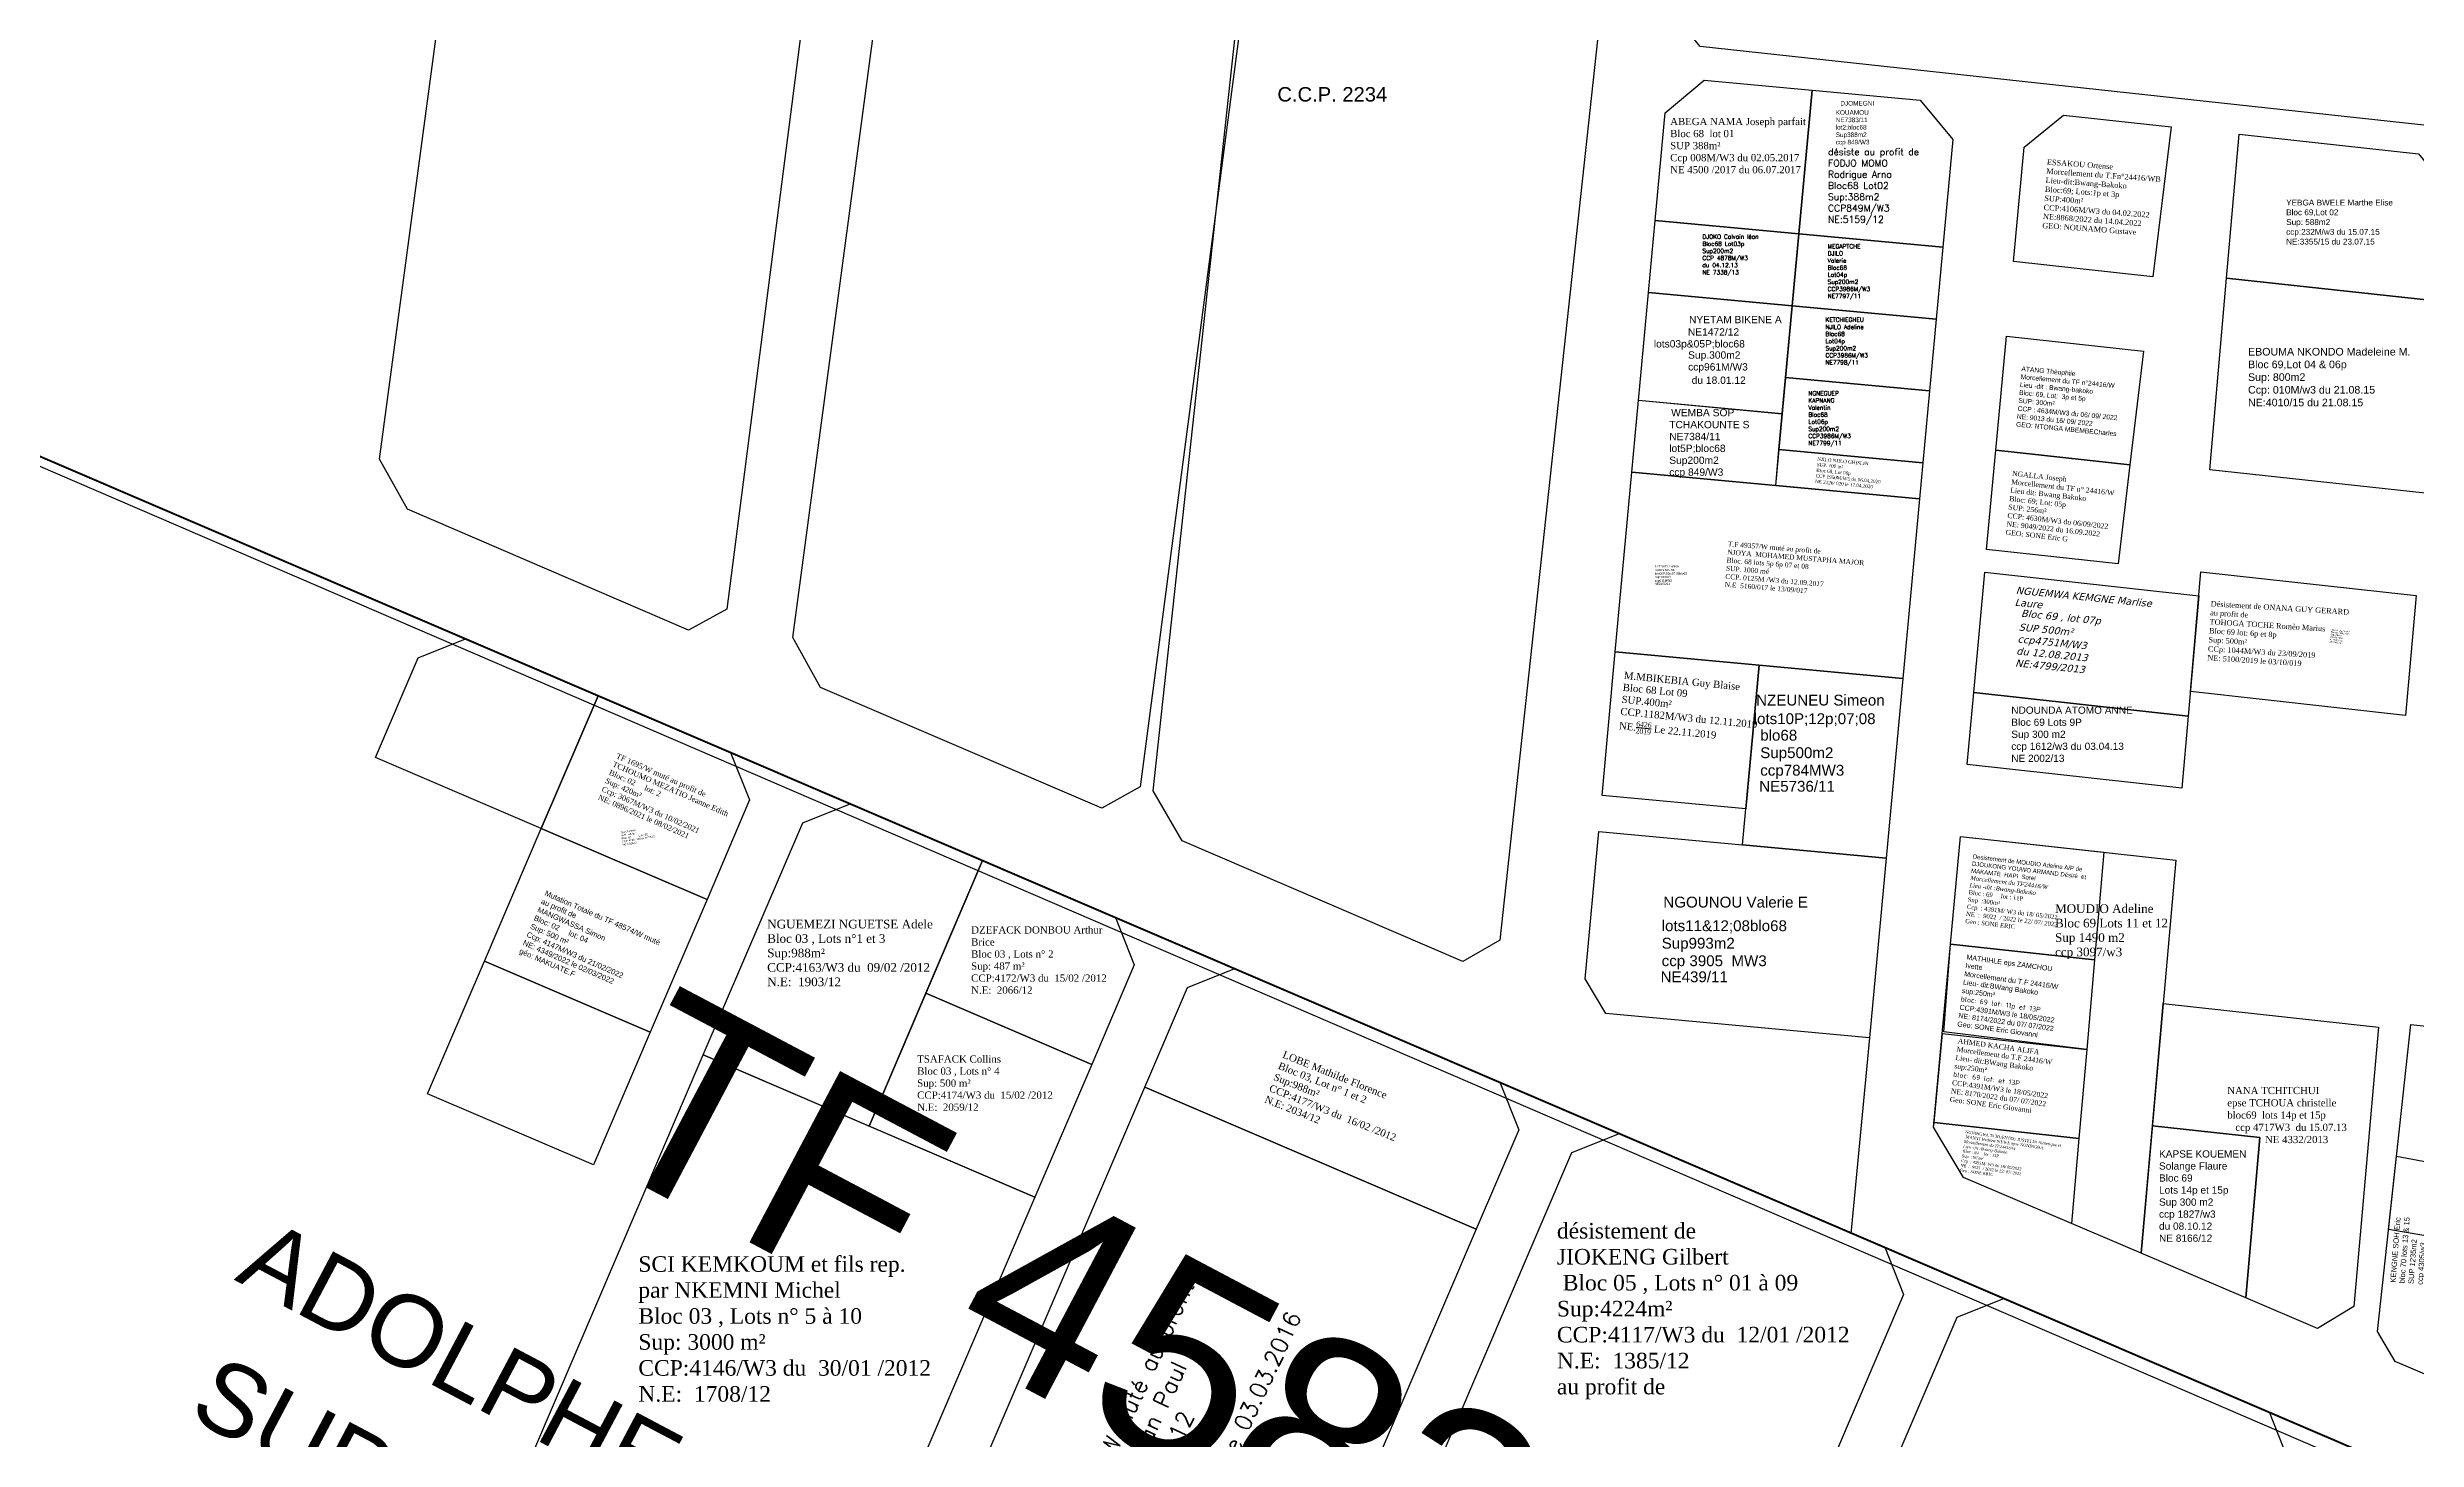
# Model space of a CAD drawing. Header units: millimetres. Extents: x 590121 to 927379, y 438565 to 1441738.
# Drawn here: x 924451.8 to 924780.1, y 1439580.7 to 1439773.6 of the extents above; entities that cross this region are included whole.
import ezdxf

# ---------------------------------------------------------------- set-up
doc = ezdxf.new("R2010")
doc.units = ezdxf.units.MM
doc.header["$LTSCALE"] = 10
for name, color, linetype in [('end maj 26 02 2021', 30, 'Continuous'), ('MAJ AOUT 2021', 7, 'Continuous'), ('MAJ DEC 2021', 234, 'Continuous'), ('MAJ JAN 2022', 12, 'Continuous'), ('TF Annulés', 8, 'Continuous')]:
    doc.layers.add(name, color=color, linetype=linetype)
doc.styles.add('RomanS', font='romans.shx')
doc.styles.get("Standard").update_dxf_attribs({"font": 'arial.ttf'})
doc.styles.add('Times 1.0', font='times.ttf', dxfattribs={"width": 0.99, "height": 1})
doc.styles.add('Verdana 2.0', font='verdana.ttf', dxfattribs={"width": 0.99, "height": 2})

msp = doc.modelspace()

# ---------------------------------------------------------------- linework, layer by layer
at = {"color": 5, "flags": 128}
msp.add_lwpolyline([(924731.18, 1439764.18), (924746.11, 1439762.55), (924743.56, 1439741.79), (924724.24, 1439743.89), (924725.74, 1439759.74)], close=True, dxfattribs=at)
at = {"color": 1, "flags": 128}
for points in [[(924716.91, 1439664.26), (924736.79, 1439662.07), (924735.48, 1439647.15), (924715.53, 1439649.35)], [(924713.24, 1439624.62), (924733.32, 1439622.41), (924732.29, 1439610.64), (924717.31, 1439617.02), (924713.18, 1439623.98)]]:
    msp.add_lwpolyline(points, close=True, dxfattribs=at)
at = {"flags": 128}
for points in [[(924715.53, 1439649.35), (924735.48, 1439647.15), (924734.4, 1439634.76), (924714.58, 1439637.2)], [(924714.39, 1439636.97), (924734.4, 1439634.76), (924733.32, 1439622.41), (924713.24, 1439624.62)]]:
    msp.add_lwpolyline(points, close=True, dxfattribs=at)
at = {"layer": 'end maj 26 02 2021', "linetype": 'ByBlock', "lineweight": 30, "ltscale": 0.0014}
msp.add_line((924398.32, 1439739.33), (924963.25, 1439497.33), dxfattribs=at)
at = {"layer": 'end maj 26 02 2021', "color": 3, "linetype": 'ByBlock'}
for p, q in [((924745.65, 1439588.49), (924399.49, 1439737.58)), ((924956.81, 1439497.55), (924745.65, 1439588.49))]:
    msp.add_line(p, q, dxfattribs=at)
at = {"layer": 'end maj 26 02 2021', "linetype": 'ByBlock', "ltscale": 0.0014}
msp.add_line((924704.31, 1439636.38), (924701.7, 1439609.2), dxfattribs=at)
at = {"layer": 'end maj 26 02 2021', "color": 2, "linetype": 'ByBlock', "lineweight": 30, "flags": 128}
msp.add_lwpolyline([(923308.65, 1440206.13), (923671.34, 1440050.76), (923940.25, 1439935.57), (924963.25, 1439497.33), (924809.47, 1439239.74), (925377.7, 1437744.04), (924824.82, 1437360.38), (924517.74, 1437751.12), (922985.83, 1439700.35)], close=True, dxfattribs=at)
at = {"layer": 'end maj 26 02 2021', "color": 2, "lineweight": 100, "flags": 128}
msp.add_lwpolyline([(923308.65, 1440206.13), (923671.34, 1440050.76), (923940.25, 1439935.57), (924963.25, 1439497.33), (924809.47, 1439239.74), (925377.7, 1437744.04), (924824.82, 1437360.38), (924517.74, 1437751.12), (922985.83, 1439700.35)], close=True, dxfattribs=at)
at = {"layer": 'end maj 26 02 2021', "color": 3, "linetype": 'ByBlock', "lineweight": -3, "ltscale": 0.0014, "flags": 128}
msp.add_lwpolyline([(924527.24, 1439913.74), (924570.99, 1439909.44), (924573, 1439906.17), (924545.9, 1439695.76), (924540.63, 1439692.82), (924501.67, 1439709.58), (924497.8, 1439716.5), (924523.88, 1439911.07)], close=True, dxfattribs=at)
msp.add_lwpolyline([(924558.92, 1439684.91), (924555.05, 1439691.84), (924583.59, 1439905.14), (924586.96, 1439907.81), (924630.71, 1439903.51), (924633.34, 1439900.25), (924603.19, 1439671.12), (924597.89, 1439668.18), (924558.92, 1439684.91)], dxfattribs=at)
at = {"layer": 'end maj 26 02 2021', "linetype": 'ByBlock', "flags": 128}
msp.add_lwpolyline([(924635.54, 1439905.37), (924675.3, 1439901.05), (924679.73, 1439895.54), (924653.05, 1439649.91), (924647.91, 1439646.92), (924609.05, 1439663.66), (924605, 1439670.6), (924630.03, 1439900.94)], close=True, dxfattribs=at)
at = {"layer": 'end maj 26 02 2021', "color": 5, "linetype": 'ByBlock', "ltscale": 0.0014, "flags": 128}
msp.add_lwpolyline([(924706.44, 1439876.69), (924736.28, 1439873.58), (924734.42, 1439853.48), (924859.87, 1439840.72), (924851.01, 1439759.2), (924846.6, 1439755.66), (924680.84, 1439773.69), (924677.23, 1439778.1), (924683.72, 1439848.22), (924703.63, 1439846.37)], close=True, dxfattribs=at)
at = {"layer": 'end maj 26 02 2021', "color": 150, "linetype": 'ByBlock', "lineweight": -3, "ltscale": 0.0014, "flags": 128}
for points in [[(924681.4, 1439769.03), (924696.34, 1439767.65), (924694.5, 1439747.73), (924674.58, 1439749.56), (924675.96, 1439764.51)], [(924691.74, 1439717.86), (924711.68, 1439716.01), (924711.22, 1439711.02), (924691.29, 1439712.86)], [(924669.06, 1439689.83), (924688.98, 1439687.98), (924687.14, 1439668.08), (924667.22, 1439669.92)]]:
    msp.add_lwpolyline(points, close=True, dxfattribs=at)
at = {"layer": 'end maj 26 02 2021', "linetype": 'ByBlock', "ltscale": 0.0014, "flags": 128}
for points in [[(924696.34, 1439767.65), (924711.33, 1439766.26), (924715.84, 1439760.82), (924714.46, 1439745.88), (924694.5, 1439747.73)], [(924755.54, 1439761.53), (924780.4, 1439758.83), (924784.93, 1439753.31), (924783.62, 1439738.36), (924753.79, 1439741.6)], [(924694.5, 1439747.73), (924714.46, 1439745.88), (924713.53, 1439735.93), (924693.58, 1439737.77)], [(924673.66, 1439739.6), (924693.58, 1439737.76), (924692.19, 1439722.82), (924672.28, 1439724.66)], [(924753.79, 1439741.61), (924783.62, 1439738.36), (924781.3, 1439711.79), (924751.47, 1439715.04)], [(924693.58, 1439737.77), (924713.53, 1439735.93), (924712.61, 1439725.97), (924692.66, 1439727.82)], [(924692.66, 1439727.82), (924712.61, 1439725.97), (924711.68, 1439716.01), (924691.74, 1439717.86)], [(924672.28, 1439724.67), (924692.19, 1439722.82), (924691.28, 1439712.87), (924671.36, 1439714.71)], [(924671.36, 1439714.71), (924711.22, 1439711.02), (924708.91, 1439686.14), (924669.06, 1439689.83)], [(924720.3, 1439700.88), (924749.94, 1439697.61), (924748.48, 1439680.93), (924718.75, 1439684.21)], [(924509.68, 1439691.62), (924528.07, 1439683.75), (924520.2, 1439665.37), (924497.21, 1439675.21), (924503.12, 1439688.99)], [(924688.98, 1439687.98), (924708.91, 1439686.14), (924706.61, 1439661.27), (924686.68, 1439663.11)], [(924528.07, 1439683.75), (924546.45, 1439675.87), (924549.08, 1439669.31), (924543.18, 1439655.52), (924520.2, 1439665.37)], [(924718.75, 1439684.21), (924748.48, 1439680.93), (924747.6, 1439670.94), (924717.83, 1439674.23)], [(924563, 1439668.79), (924581.38, 1439660.91), (924565.63, 1439624.15), (924542.65, 1439633.99), (924556.44, 1439666.16)], [(924520.2, 1439665.37), (924543.18, 1439655.52), (924535.3, 1439637.14), (924512.32, 1439646.98)], [(924666.76, 1439664.95), (924706.61, 1439661.27), (924704.31, 1439636.38), (924667.74, 1439639.73), (924664.87, 1439644.54)], [(924716.91, 1439664.26), (924746.73, 1439660.97), (924741.96, 1439606.52), (924717.31, 1439617.02), (924713.18, 1439623.98)], [(924581.38, 1439660.91), (924599.77, 1439653.04), (924602.39, 1439646.47), (924596.49, 1439632.69), (924573.51, 1439642.53)], [(924512.32, 1439646.98), (924535.3, 1439637.14), (924527.43, 1439618.76), (924504.45, 1439628.6)], [(924616.31, 1439645.95), (924653.08, 1439630.2), (924655.71, 1439623.63), (924649.8, 1439609.85), (924603.84, 1439629.53), (924609.75, 1439643.32)], [(924573.51, 1439642.53), (924596.49, 1439632.69), (924588.61, 1439614.3), (924565.63, 1439624.15)], [(924542.65, 1439633.99), (924588.61, 1439614.3), (924564.99, 1439559.15), (924519.03, 1439578.84)], [(924669.63, 1439623.11), (924706.4, 1439607.36), (924709.02, 1439600.79), (924679.49, 1439531.85), (924656.51, 1439541.7), (924652.57, 1439532.51), (924629.59, 1439542.35), (924663.06, 1439620.48)], [(924694.72, 1439547.09), (924740.68, 1439527.4), (924762.34, 1439577.95), (924759.71, 1439584.52), (924722.94, 1439600.27), (924716.38, 1439597.64)]]:
    msp.add_lwpolyline(points, close=True, dxfattribs=at)
for points in [[(924696.34, 1439767.65), (924711.33, 1439766.26)], [(924743.51, 1439624.19), (924758.41, 1439622.55), (924756.46, 1439600.34), (924741.96, 1439606.52), (924743.51, 1439624.19)]]:
    msp.add_lwpolyline(points, dxfattribs=at)
at = {"layer": 'end maj 26 02 2021', "linetype": 'ByBlock', "lineweight": -3, "ltscale": 0.0014, "flags": 128}
for points in [[(924674.58, 1439749.56), (924694.5, 1439747.73), (924693.58, 1439737.77), (924673.66, 1439739.6)], [(924750.23, 1439700.93), (924780.06, 1439697.64), (924778.6, 1439681.03), (924748.78, 1439684.32)], [(924744.99, 1439641.13), (924774.82, 1439637.85), (924771.43, 1439599.14), (924766.39, 1439596.11), (924756.47, 1439600.34), (924758.41, 1439622.55), (924743.51, 1439624.19)]]:
    msp.add_lwpolyline(points, close=True, dxfattribs=at)
at = {"layer": 'end maj 26 02 2021', "color": 3, "linetype": 'ByBlock', "flags": 128}
msp.add_lwpolyline([(924398.32, 1439739.33), (924963.25, 1439497.33), (924809.47, 1439239.74), (924330.15, 1439490.91)], dxfattribs=at)
at = {"layer": 'end maj 26 02 2021', "color": 3}
msp.add_lwpolyline([(924671.36, 1439714.71), (924711.22, 1439711.02), (924708.91, 1439686.14), (924669.06, 1439689.83)], dxfattribs=at)
for points in [[(924671.36, 1439714.71), (924711.22, 1439711.02), (924708.91, 1439686.14), (924669.06, 1439689.83)], [(924528.07, 1439683.75), (924546.45, 1439675.87), (924549.08, 1439669.31), (924543.18, 1439655.52), (924520.2, 1439665.37)]]:
    msp.add_lwpolyline(points, close=True, dxfattribs=at)
at = {"layer": 'end maj 26 02 2021', "color": 150}
msp.add_lwpolyline([(924750.23, 1439700.93), (924780.06, 1439697.64), (924778.6, 1439681.03), (924748.78, 1439684.32)], close=True, dxfattribs=at)
at = {"layer": 'end maj 26 02 2021', "color": 3, "linetype": 'ByBlock', "ltscale": 0.0014, "flags": 128}
for points in [[(924779.33, 1439638.23), (924804.18, 1439635.53), (924798.41, 1439582.48), (924777.14, 1439591.54), (924774.7, 1439595.7)], [(924603.84, 1439629.53), (924649.8, 1439609.85), (924610.43, 1439517.92), (924564.47, 1439537.61)]]:
    msp.add_lwpolyline(points, close=True, dxfattribs=at)
at = {"layer": 'MAJ AOUT 2021', "color": 5, "linetype": 'ByBlock', "lineweight": -3, "ltscale": 0.0014, "flags": 128}
msp.add_lwpolyline([(924777.34, 1439619.96), (924801.98, 1439615.36), (924800.96, 1439605.62), (924776.24, 1439609.82)], close=True, dxfattribs=at)
at = {"layer": 'MAJ JAN 2022', "lineweight": -3, "ltscale": 0.0014, "flags": 128}
msp.add_lwpolyline([(924520.2, 1439665.37), (924543.18, 1439655.52), (924535.3, 1439637.14), (924512.32, 1439646.99)], close=True, dxfattribs=at)
at = {"layer": 'TF Annulés', "color": 6, "lineweight": 30, "ltscale": 0.0014, "flags": 128}
for points in [[(924723.28, 1439733.56), (924742.29, 1439731.49), (924740.38, 1439715.73), (924721.79, 1439717.76)], [(924721.79, 1439717.76), (924740.38, 1439715.73), (924738.77, 1439702.03), (924720.5, 1439704.02)]]:
    msp.add_lwpolyline(points, close=True, dxfattribs=at)

# ---------------------------------------------------------------- texts
at = {"attachment_point": 1}
for s, insert, char_height, width, rotation in [('{\\fTimes New Roman|b0|i0|c0|p18;ESSAKOU Ortense\\P\\C1;Morcellement du T.Fn%%D24416/WB\\P\\C256;Lieu-dit:Bwang-Bakoko\\PBloc:69; Lots:1p et 3p\\C1; \\P\\C256;SUP:400m²\\PCCP:4106M/W3 du 04.02.2022\\PNE:8868/2022 du 14.04.2022\\PGEO: NOUNAMO Gustave}', (924728.91, 1439758.07), 0.7549, 25.6234, 355.8832), ('ATANG Thèophile\\P{\\C1;Morcellement du TF n°24416/W}\\PLieu -dit : Bwang-bakoko\\PBloc: 69, Lot:  3p et 5p\\PSUP: 300m²\\PCCP : 4634M/W3 du 06/ 09/ 2022\\PNE: 9013 du 16/ 09/ 2022 \\PGEO: NTONGA MBEMBECharles', (924725.39, 1439729.39), 0.6625, 39.7121, 354.5183), ('\\A1;{\\fTimes New Roman|b0|i0|c0|p18;NGALLA Joseph\\P\\C1;Morcellement du TF n° 24416/W\\C256;        \\PLieu dit: Bwang Bakoko \\PBloc: 69; Lot: 05p                                                         \\PSUP: 256m²                                                  \\PCCP: 4630M/W3 du 06/09/2022             \\PNE: 9049/2022 du 16.09.2022                          \\PGEO: SONE Eric G}', (924724.1, 1439714.92), 0.7032, 20.5402, 353.6904), ('\\A1;MATHIHLE eps ZAMCHOU\\PIvette\\P{\\C1;Morcellement du T.F 24416/W\\P}Lieu- dit:BWang Bakoko\\Psup:250m{\\fISOCPEUR|b0|i0|c0|p34;²\\Pbloc: 69 lot: 11p et 13P}\\PCCP:4391M/W3 le 18/05/2022\\PNE: 8174/2022 du 07/ 07/2022\\P{\\C1;Geo: SONE Eric Giovanni }', (924717.8, 1439647.91), 0.7, 30, 352.1083), ('\\A1;{\\fTimes New Roman|b0|i0|c0|p18;AHMED KACHA ALIFA\\P\\C1;Morcellement du T.F 24416/W\\P\\C256;Lieu- dit:BWang Bakoko\\Psup:250m\\fISOCPEUR|b0|i0|c0|p34;²\\Pbloc: 69 lot: et 13P\\fTimes New Roman|b0|i0|c0|p18;\\PCCP:4391M/W3 le 18/05/2022\\PNE: 8170/2022 du 07/ 07/2022\\P\\C1;Geo: SONE Eric Giovanni }', (924716.59, 1439636.31), 0.7, 30, 352.1083)]:
    msp.add_mtext(s, dxfattribs=dict(at, insert=insert, char_height=char_height, width=width, rotation=rotation))
at = {"layer": 'end maj 26 02 2021', "color": 7, "linetype": 'ByBlock'}
msp.add_text('C.C.P. 2234', height=2, dxfattribs=at).set_placement((924622.23, 1439766.06))
at = {"layer": 'end maj 26 02 2021', "linetype": 'ByBlock'}
for s, height, p in [('DJOMEGNI', 0.635, (924700.25, 1439765.5)), ('Sup388m2', 0.635, (924699.61, 1439761.14)), ('lot2;bloc68', 0.6346, (924699.61, 1439762.17)), ('KOUAMOU', 0.635, (924699.61, 1439764.23)), ('NE7383/11', 0.635, (924699.61, 1439763.2)), ('ccp 849/W3', 0.635, (924699.61, 1439760.12)), ('NYETAM BIKENE A', 1.0156, (924679.28, 1439735.35)), ('lots03p&05P;bloc68', 1.0156, (924674.4, 1439731.99)), ('NE1472/12', 1.016, (924679.12, 1439733.64)), ('Sup.300m2', 1.016, (924679.15, 1439730.44)), ('ccp961M/W3', 1.016, (924679.15, 1439728.8)), ('du 18.01.12', 1.0156, (924679.65, 1439726.95)), ('WEMBA SOP', 1.016, (924676.8, 1439722.46)), ('TCHAKOUNTE S', 1.0156, (924676.54, 1439720.8)), ('NE7384/11', 1.016, (924676.54, 1439719.15)), ('Sup200m2', 1.016, (924676.54, 1439715.86)), ('lot5P;bloc68', 1.0156, (924676.54, 1439717.51)), ('ccp 849/W3', 1.016, (924676.54, 1439714.22)), ('AUBIN MARIE', 0.3037, (924674.54, 1439701.02)), ('NE2105/11', 0.304, (924674.51, 1439699.1)), ('Sup1000m2', 0.304, (924674.54, 1439700.04)), ('ccp611MW3', 0.304, (924674.54, 1439699.55)), ('NZENKEU NANA', 0.3037, (924674.54, 1439701.52)), ('lots05P;06p;07;08blo68', 0.3037, (924674.54, 1439700.53)), ('NZEUNEU Simeon', 1.5, (924688.58, 1439682.39)), ('lots10P;12p;07;08', 1.5, (924688.24, 1439679.82)), ('Sup500m2', 1.5, (924689.15, 1439675.11)), ('blo68', 1.5, (924689.15, 1439677.53)), ('ccp784MW3', 1.5, (924689.15, 1439672.68)), ('NE5736/11', 1.5, (924689.01, 1439670.46)), ('NGOUNOU Valerie E', 1.5, (924675.72, 1439654.41)), ('Sup993m2', 1.5, (924675.49, 1439648.72)), ('lots11&12;08blo68', 1.5, (924675.49, 1439651.14)), ('ccp 3905  MW3', 1.5, (924675.49, 1439646.29)), ('NE439/11', 1.5, (924675.34, 1439644.07))]:
    msp.add_text(s, height=height, dxfattribs=at).set_placement(p)
at = {"layer": 'end maj 26 02 2021', "color": 1, "linetype": 'ByBlock', "ltscale": 0.0014}
msp.add_text('TF 45837 W', height=26.842, rotation=332.0994, dxfattribs=at).set_placement((924526.1, 1439620.2))
at = {"layer": 'end maj 26 02 2021', "linetype": 'ByBlock', "lineweight": -3, "ltscale": 0.0014, "style": 'Times 1.0', "width": 0.99}
for s, p in [('NANA TCHITCHUI ', (924753.88, 1439628.57)), ('epse TCHOUA christelle', (924753.88, 1439626.87)), ('bloc69  lots 14p et 15p', (924753.88, 1439625.17)), ('   ccp 4717W3  du 15.07.13', (924753.88, 1439623.47)), ('              NE 4332/2013', (924753.88, 1439621.78))]:
    msp.add_text(s, height=1, dxfattribs=at).set_placement(p)
at = {"layer": 'end maj 26 02 2021', "linetype": 'ByBlock', "ltscale": 0.0014}
for s, p in [(' ADOLPHE PAPY NDOUMBE', (924474.14, 1439604.68)), ('SUP 16ha02a30ca', (924471.02, 1439583.94))]:
    msp.add_text(s, height=9.9083, rotation=332.0994, dxfattribs=at).set_placement(p)
at = {"layer": 'end maj 26 02 2021', "color": 150, "linetype": 'ByBlock', "lineweight": -3, "ltscale": 0.0014, "insert": (924676.67, 1439763.79), "char_height": 1, "width": 17.9903, "attachment_point": 1, "style": 'Times 1.0'}
msp.add_mtext('ABEGA NAMA Joseph parfait\\PBloc 68  lot 01\\PSUP 388m²\\PCcp 008M/W3 du 02.05.2017\\PNE 4500 /2017 du 06.07.2017', dxfattribs=at)
at = {"layer": 'end maj 26 02 2021', "linetype": 'ByBlock', "attachment_point": 1, "style": 'RomanS'}
for s, insert, char_height, width in [('{\\C1;désiste au profit de\\P}FODJO MOMO\\PRodrigue Arno\\PBloc68 Lot02\\PSup:388m2\\PCCP849M/W3\\PNE:5159/12', (924698.55, 1439759.55), 0.9337, 90.5325), ('DJOKO Calvain léon\\PBloc68 Lot03p\\PSup200m2\\PCCP 4878M/W3\\Pdu 04.12.13\\PNE 7338/13', (924681.14, 1439747.63), 0.5906, 57.2582), ('MEGAPTCHE \\PDJILO\\PValerie\\PBloc68\\PLot04p\\PSup200m2\\PCCP3986M/W3\\PNE7797/11', (924698.49, 1439746.3), 0.5906, 57.2582), ('KETCHIEGHEU\\PNJILO Adeline\\PBloc68\\PLot04p\\PSup200m2\\PCCP3986M/W3\\PNE7798/11', (924698.19, 1439736.12), 0.5906, 57.2582), ('NGNEGUEP\\PKAPNANG\\PValentin\\PBloc68\\PLot06p\\PSup200m2\\PCCP3986M/W3\\PNE7799/11', (924695.82, 1439725.93), 0.5906, 57.2582)]:
    msp.add_mtext(s, dxfattribs=dict(at, insert=insert, char_height=char_height, width=width))
at = {"layer": 'end maj 26 02 2021', "linetype": 'ByBlock', "ltscale": 0.0014, "attachment_point": 1}
for s, insert, char_height, width in [('{\\C7;YEBGA BWELE Marthe Elise\\PBloc 69,Lot 02\\PSup: 588m2\\Pccp:232M/w3 du 15.07.15\\PNE:3355/15 du 23.07.15}', (924762.04, 1439752.47), 0.8111, 17.306), ('{\\C7;EBOUMA NKONDO Madeleine M.\\PBloc 69,Lot 04 & 06p\\PSup: 800m2\\PCcp: 010M/w3 du 21.08.15\\PNE:4010/15 du 21.08.15}', (924756.76, 1439731.93), 1.0545, 24.3945), ('NDOUNDA ATOMO ANNE\\P{\\C7;Bloc 69 Lots 9P\\PSup 300 m2\\Pccp 1612/w3 du 03.04.13\\PNE 2002/13}', (924723.94, 1439682.25), 1, 25.06), ('{\\fTimes New Roman|b0|i0|c186|p18;\\C7;MOUDIO Adeline\\PBloc 69 Lots 11 et 12\\PSup 1490 m2\\Pccp 3097/w3}', (924730.01, 1439654.86), 1.2, 25.06), ('{\\fTimes New Roman|b0|i0|c0|p18;NGUEMEZI NGUETSE Adele\\PBloc 03 , Lots n°1 et 3\\PSup:988m² \\PCCP:4163/W3 du  09/02 /2012\\PN.E:  1903/12}', (924551.52, 1439652.72), 1.2, 22.9922), ('{\\fTimes New Roman|b0|i0|c0|p18;DZEFACK DONBOU Arthur Brice\\PBloc 03 , Lots n° 2\\PSup: 487 m² \\PCCP:4172/W3 du  15/02 /2012\\PN.E:  2066/12}', (924579.78, 1439651.81), 1, 18.6938), ('{\\fTimes New Roman|b0|i0|c0|p18;TSAFACK Collins\\PBloc 03 , Lots n° 4\\PSup: 500 m² \\PCCP:4174/W3 du  15/02 /2012\\PN.E:  2059/12}', (924572.3, 1439633.93), 1, 18.6938), ('\\P{\\C7;KAPSE KOUEMEN \\PSolange Flaure\\PBloc 69\\PLots 14p et 15p\\PSup 300 m2\\Pccp 1827/w3\\Pdu 08.10.12\\PNE 8166/12}', (924744.42, 1439622.45), 1, 25.06), ('{\\fTimes New Roman|b0|i0|c0|p18;SCI KEMKOUM et fils rep. par NKEMNI Michel\\PBloc 03 , Lots n° 5 à 10\\PSup: 3000 m² \\PCCP:4146/W3 du  30/01 /2012\\PN.E:  1708/12}', (924533.66, 1439606.11), 2.158, 41.3477)]:
    msp.add_mtext(s, dxfattribs=dict(at, insert=insert, char_height=char_height, width=width))
at = {"layer": 'end maj 26 02 2021', "color": 150, "linetype": 'ByBlock', "lineweight": -3, "ltscale": 0.0014, "attachment_point": 1, "style": 'Times 1.0'}
for s, insert, char_height, width, rotation in [('{\\C256;NJILO NJILO GHISLIN\\PSUP. 100 m²\\PBloc 68, Lot 06p\\PCCP 1950M/W3 du 06.04.2020\\PNE 2126/ 020 le 17.04.2020}', (924697.08, 1439716.8), 0.4691, 11.562, 354.5546), ('\\A1;{\\C7;M.MBIKEBIA Guy Blaise\\PBloc 68 Lot 09\\PSUP.400m²\\PCCP.1182M/W3 du 12.11.2019\\PNE.\\H0.7x;\\S6426/2019;\\H1.429x; Le 22.11.2019}', (924670.32, 1439687.09), 1, 26.8461, 354.3626)]:
    msp.add_mtext(s, dxfattribs=dict(at, insert=insert, char_height=char_height, width=width, rotation=rotation))
at = {"layer": 'end maj 26 02 2021', "insert": (924684.7, 1439705.13), "char_height": 0.6757, "width": 103.3103, "attachment_point": 1, "rotation": 355.4359}
msp.add_mtext('{\\fTimes New Roman|b0|i0|c0|p18;\\C1;T.F 49357/W muté au profit de\\C256;  \\PNJOYA  MOHAMED MUSTAPHA MAJOR\\PBloc. 68 lots 5p 6p 07 et 08 \\PSUP. 1000 mé\\PCCP. 0125M /W3 du 12.09.2017\\PN.E  5160/017 le 13/09/017}', dxfattribs=at)
at = {"layer": 'end maj 26 02 2021', "linetype": 'ByBlock', "attachment_point": 1}
for s, insert, char_height, width, rotation, style in [('{\\fVerdana|b0|i1|c0|p34;NGUEMWA KEMGNE Marlise \\PLaure}', (924724.64, 1439698.88), 1, 53.2771, 354.3704, 'Verdana 2.0'), ('{\\fVerdana|b0|i1|c0|p34;SUP 500m²\\Pccp4751M/W3 \\Pdu 12.08.2013\\PNE:4799/2013}', (924725.04, 1439693.79), 1, 50.4075, 354.3703, 'Verdana 2.0'), ('{\\fVerdana|b0|i1|c0|p34;Bloc 69 , lot 07p }', (924725.36, 1439695.7), 1, 53.2771, 354.3704, 'Verdana 2.0'), ('{\\C1;TFn°48078/W Muté au profit\\Pde TATSING Jean Paul} \\PBloc04 Lots03à12\\PSup5000m2\\PNE 1269/2016 le 03.03.2016', (924589.88, 1439562.64), 2.2952, 222.53, 65.0627, 'RomanS')]:
    msp.add_mtext(s, dxfattribs=dict(at, insert=insert, char_height=char_height, width=width, rotation=rotation, style=style))
at = {"layer": 'end maj 26 02 2021', "char_height": 0.75, "attachment_point": 1}
for s, width, heights, insert, rotation in [('{\\fTimes New Roman|b0|i0|c0|p18;\\C1;Désistement de ONANA GUY GERARD \\Pau profit de\\C256;\\PTOHOGA TOCHE Romèo Marius\\PBloc 69 lot: 6p et 8p\\PSup: 500m²\\PCCp: 1044M/W3 du 23/09/2019\\PNE: 5100/2019 le 03/10/019}', 50.7692, [21.59], (924751.61, 1439696.89), 356.4821), ('{\\fTimes New Roman|b0|i0|c0|p18;\\C1;TF 1695/W muté au profit de\\P\\C256;TCHOUMO MEZATIO Jeanne Edith\\PBloc: 02     lot: 2\\PSup: 420m²\\PCcp: 3067M/W3 du 10/02/2021\\PNE: 0896/2021 le 08/02/2021}', 94.6075, [49.28], (924530.81, 1439675.82), 336.3397), ('{\\C1;Mutation Totale du TF 48574/W muté \\Pau profit de\\P}MANGWASSA Simon\\PBloc: 02     lot: 04\\PSup: 500 m²\\PCcp: 4147M/W3 du 21/02/2022\\PNE: 4349/2022 le 02/03/2022\\Pgéo: MAKUATE.F', 94.6075, [49.28], (924520.9, 1439656.82), 336.3397)]:
    msp.add_mtext_dynamic_manual_height_columns(s, width=width, gutter_width=12.5, heights=heights, dxfattribs=dict(at, insert=insert, rotation=rotation))
at = {"layer": 'end maj 26 02 2021', "linetype": 'ByBlock', "ltscale": 0.0014, "attachment_point": 1}
for s, insert, char_height, width, rotation in [('{\\C7;ONANA Guy Gerard\\PBloc 69 Lot06p et 8p\\PSup 500 m2\\Pccp 1817M/w3\\Pdu 10.10.2013\\PNE 6055/2013}', (924768.28, 1439693.01), 0.2013, 5.7652, 353.4008), ('{\\fArial|b0|i0|c0|p34;TALLA Pierre\\PSUP : 487m²\\PBloc: 02           Lots :02 \\PCCP: 4296 / W5 du 28/05/12\\PNE :5014/12}', (924531.17, 1439664.92), 0.2575, 23.282, 9.6743), ('{\\fTimes New Roman|b0|i0|c0|p18;LOBE Mathilde Florence\\PBloc 03, Lot n° 1 et 2\\PSup:988m² \\PCCP:4177/W3 du  16/02 /2012\\PN.E: 2034/12}', (924623.22, 1439634.58), 1, 19.1602, 338.1804)]:
    msp.add_mtext(s, dxfattribs=dict(at, insert=insert, char_height=char_height, width=width, rotation=rotation))
at = {"layer": 'end maj 26 02 2021', "linetype": 'ByBlock', "insert": (924660.97, 1439610.72), "char_height": 2.158, "width": 41.35, "attachment_point": 1}
msp.add_mtext('{\\fTimes New Roman|b0|i0|c0|p18;désistement de\\PJIOKENG Gilbert\\P Bloc 05 , Lots n° 01 à 09\\PSup:4224m² \\PCCP:4117/W3 du  12/01 /2012\\PN.E:  1385/12\\Pau profit de}', dxfattribs=at)
at = {"layer": 'end maj 26 02 2021', "linetype": 'ByBlock', "insert": (924776.45, 1439602.49), "char_height": 0.75, "width": 30.1655, "attachment_point": 1, "rotation": 85.4918}
msp.add_mtext('KENGNE SOH Eric\\Pbloc 70 lots 13 & 15\\PSUP 1235m2\\Pccp 4305/w3\\Pdu 07-06-2012\\PNE 5605/2012', dxfattribs=at)
at = {"layer": 'MAJ DEC 2021', "width": 41.2569, "attachment_point": 1}
for s, insert, char_height, rotation in [('{\\H0.6x;Desistement de MOUDIO Adeline A/P de\\PDJOUKONG YOUWO ARMAND Désiré  et \\PMAKAMTE  HAPI  Sorel\\P\\fTimes New Roman|b0|i1|c0|p18;\\C1;Morcellement du TF24416/W\\P\\C7;Lieu -dit :Bwang-Bakoko\\P\\fTimes New Roman|b0|i0|c0|p18;\\C256;Bloc : 69     lot : 11P\\PSup  :300m²\\PCcp  : 4391M/ W3 du 18/ 05/2022\\PNE  :  9022  / 2022 le 22/ 07/ 2022\\P\\C6;Geo : SONE ERIC}', (924718.66, 1439661.8), 1, 353.2408), ('{\\fTimes New Roman|b0|i0|c0|p18;NGNINGHA TCHUENTEU JUSTELIN Aimerique et\\P MANYI Hedrine SIEWE épse NGNINGHA\\P\\fTimes New Roman|b0|i1|c0|p18;\\C1;Morcellement du TF24416/W\\P\\C7;Lieu -dit :Bwang-Bakoko\\P\\fTimes New Roman|b0|i0|c0|p18;\\C256;Bloc : 69     lot : 13P\\PSup  :165m²\\PCcp  : 4391M/ W3 du 18/ 05/2022\\PNE  :  9021  / 2022 le 22/ 07/ 2022\\PGeo : SONE ERIC}', (924717.6, 1439623.54), 0.4, 351.8674)]:
    msp.add_mtext(s, dxfattribs=dict(at, insert=insert, char_height=char_height, rotation=rotation))

doc.saveas('drawing.dxf')
